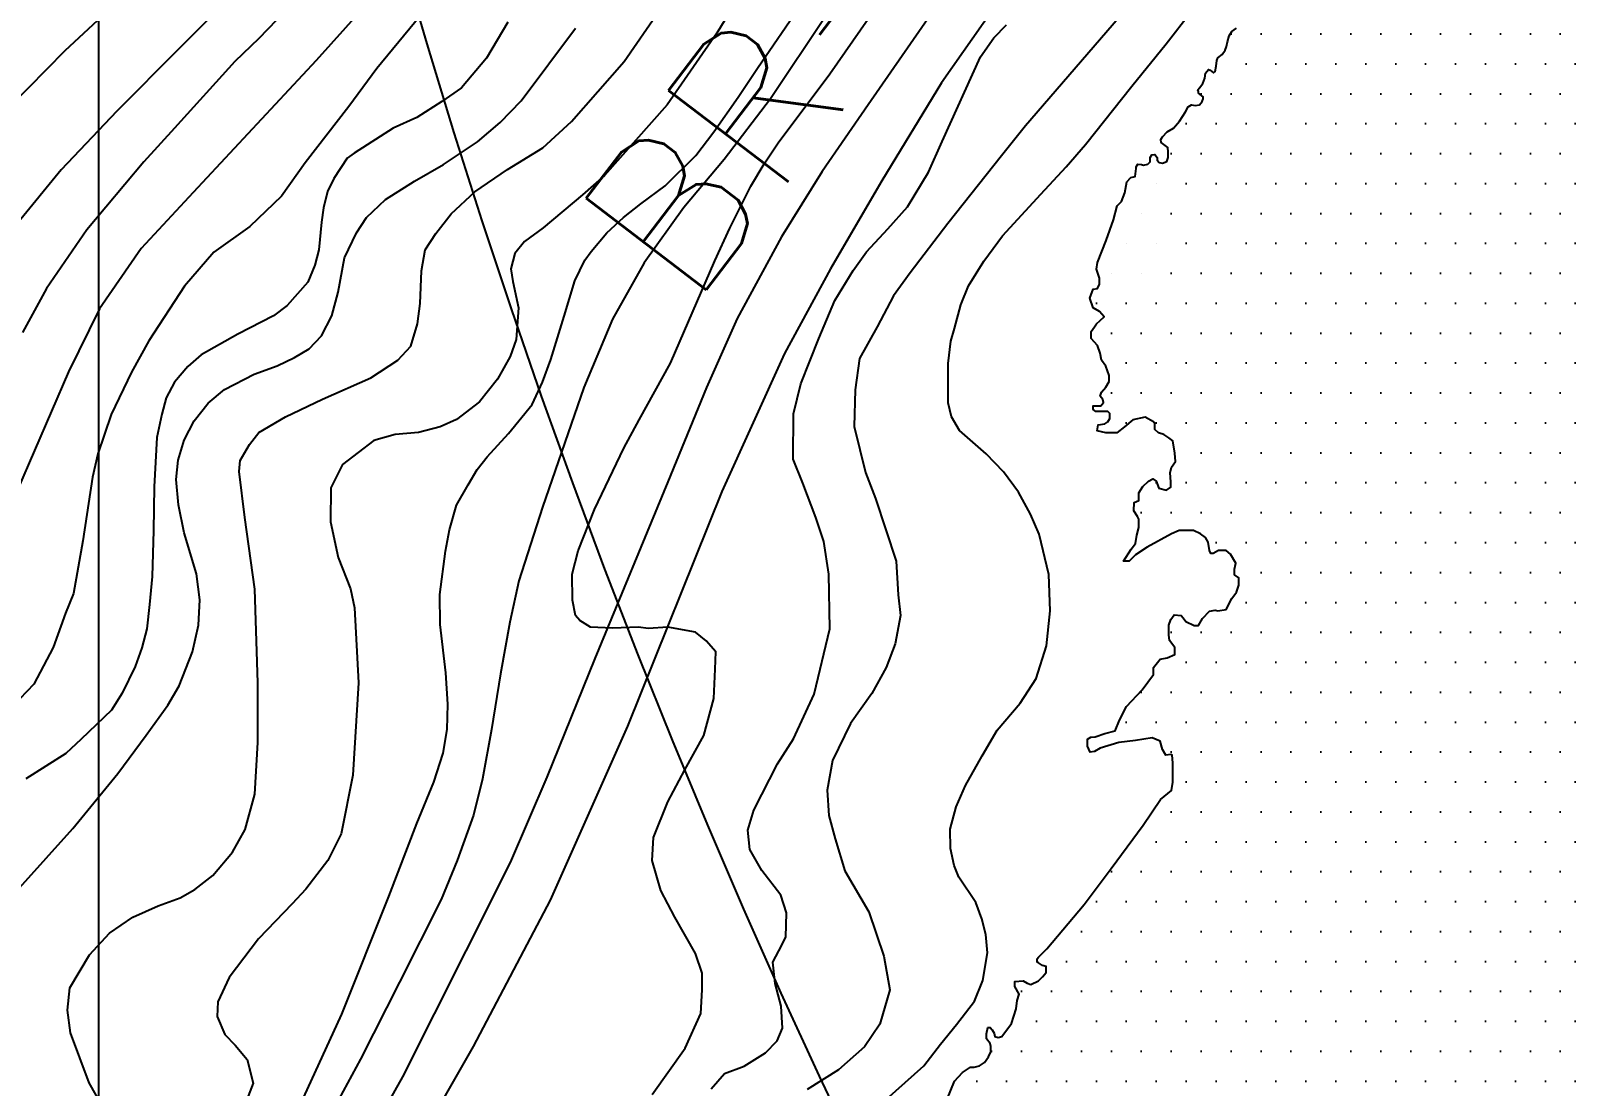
# Model space of a CAD drawing. Header units: millimetres. Extents: x 548366 to 1117317, y 7446967 to 14899125.
# Drawn here: x 552342.1 to 552752.1, y 7454565.3 to 7454845.2 of the extents above; entities that cross this region are included whole.
import ezdxf

# ---------------------------------------------------------------- set-up
doc = ezdxf.new("R2010")
doc.units = ezdxf.units.MM
doc.header["$MEASUREMENT"] = 0
for name, color, linetype in [('AUTO_ESTRADA', 224, 'Continuous'), ('CURVA_INTERMEDIÁRIA', 32, 'Continuous'), ('CURVA_MESTRA', 36, 'Continuous'), ('HACHURA_OCEANO', 131, 'Continuous'), ('MALHA_TM', 8, 'Continuous'), ('OCEANO', 5, 'Continuous'), ('RADIAIS', 222, 'Continuous')]:
    doc.layers.add(name, color=color, linetype=linetype)
doc.styles.add('ROMANS', font='romans.shx')

msp = doc.modelspace()

# ---------------------------------------------------------------- hatches: boundary and pattern name
at = {"layer": 'HACHURA_OCEANO'}
h = msp.add_hatch(dxfattribs=at)
h.set_pattern_fill('DOTS', color=256, scale=5, style=0)
h.set_pattern_definition([(0, (0, 0), (3.96875, 7.9375), [0, -7.9375])])
h.paths.add_polyline_path([(552860, 7454910), (552718.19, 7454910), (552716.45, 7454909.29), (552714.7, 7454907.68), (552713.38, 7454906.8), (552712.94, 7454906.07), (552713.23, 7454905.05), (552714.26, 7454904.46), (552714.26, 7454903.29), (552712.35, 7454902.85), (552710.78, 7454902.7), (552709.47, 7454902.32), (552709.09, 7454900.55), (552710.03, 7454899.06), (552710.5, 7454898.03), (552710.68, 7454896.44), (552710.12, 7454895.6), (552708.91, 7454894.85), (552707.04, 7454894.01), (552704.79, 7454893.08), (552702.92, 7454891.77), (552702.17, 7454890.74), (552701.89, 7454889.34), (552701.43, 7454887.76), (552700.4, 7454887.48), (552699.18, 7454887.48), (552697.78, 7454887.66), (552696.68, 7454888.08), (552696.68, 7454888.93), (552696.68, 7454889.78), (552694.69, 7454889.78), (552693.83, 7454888.79), (552693.69, 7454886.52), (552694.4, 7454884.95), (552693.69, 7454883.53), (552691.7, 7454883.11), (552689.42, 7454882.54), (552687.72, 7454881.97), (552687.01, 7454880.55), (552686.44, 7454878.28), (552686.58, 7454876.15), (552686.75, 7454873.52), (552685.44, 7454873.31), (552684.73, 7454873.16), (552684.44, 7454872.45), (552685.01, 7454872.03), (552685.44, 7454871.74), (552686.15, 7454871.18), (552686.29, 7454869.76), (552685.87, 7454868.62), (552685.01, 7454867.62), (552683.73, 7454866.77), (552683.31, 7454865.92), (552685.72, 7454865.35), (552686.44, 7454865.21), (552687.57, 7454864.07), (552687.57, 7454862.8), (552687.29, 7454861.52), (552686.01, 7454860.38), (552682.88, 7454858.11), (552680.89, 7454856.83), (552679.04, 7454856.97), (552678.19, 7454857.82), (552677.76, 7454858.82), (552677.62, 7454860.52), (552677.05, 7454861.66), (552676.19, 7454862.09), (552675.77, 7454863.36), (552676.05, 7454864.78), (552676.05, 7454865.78), (552675.06, 7454866.2), (552674.06, 7454865.21), (552673.78, 7454864.36), (552674.2, 7454863.79), (552674.2, 7454862.37), (552673.21, 7454861.38), (552672.92, 7454860.38), (552673.07, 7454858.25), (552672.92, 7454857.11), (552669.94, 7454854.7), (552667.76, 7454851.76), (552666.34, 7454849.91), (552665.06, 7454849.91), (552664.21, 7454850.05), (552663.5, 7454848.92), (552663.5, 7454846.79), (552661.79, 7454845.94), (552660.51, 7454845.08), (552659.8, 7454843.95), (552659.37, 7454842.38), (552659.09, 7454841.11), (552658.8, 7454840.11), (552657.95, 7454838.98), (552656.81, 7454838.12), (552656.53, 7454837.41), (552656.38, 7454835.85), (552656, 7454833.93), (552655.25, 7454834.43), (552654.82, 7454834.86), (552654.39, 7454835), (552653.54, 7454834), (552653.4, 7454832.73), (552652.83, 7454831.31), (552651.97, 7454830.17), (552651.55, 7454829.6), (552651.88, 7454828.6), (552653.14, 7454827.62), (552652.69, 7454826.48), (552651.97, 7454825.62), (552650.84, 7454825.48), (552649.84, 7454825.62), (552648.99, 7454825.06), (552648.28, 7454823.78), (552646.68, 7454821.27), (552645.12, 7454819.43), (552643.41, 7454818.43), (552642.13, 7454817.15), (552641.7, 7454816.44), (552641.85, 7454815.59), (552643.55, 7454814.31), (552643.7, 7454813.18), (552643.7, 7454811.61), (552643.27, 7454810.62), (552641.61, 7454810), (552640.71, 7454810.9), (552640.71, 7454811.61), (552640.14, 7454812.47), (552639.29, 7454812.32), (552638.86, 7454811.61), (552638.86, 7454810.05), (552637.15, 7454809.63), (552636.58, 7454809.77), (552635.59, 7454809.91), (552635.23, 7454809.32), (552634.88, 7454806.64), (552633.74, 7454806.36), (552632.74, 7454805.22), (552632.17, 7454802.24), (552631.32, 7454799.97), (552630.18, 7454798.83), (552629.19, 7454795.14), (552627.18, 7454789.61), (552624.91, 7454783.83), (552624.62, 7454781.99), (552625.47, 7454779.61), (552625.47, 7454778.08), (552624.96, 7454776.89), (552623.77, 7454776.72), (552622.92, 7454774.34), (552623.77, 7454771.79), (552625.47, 7454770.77), (552626.66, 7454769.41), (552625.64, 7454768.39), (552624.62, 7454767.54), (552624.11, 7454766.69), (552623.26, 7454765.5), (552623.26, 7454763.63), (552624.96, 7454761.76), (552625.64, 7454759.72), (552625.98, 7454757.85), (552627.17, 7454756.32), (552628.03, 7454753.77), (552628.03, 7454752.24), (552627.17, 7454750.71), (552625.98, 7454749.35), (552625.64, 7454748.33), (552626.32, 7454747.48), (552626.49, 7454746.63), (552625.81, 7454745.78), (552624.96, 7454745.78), (552623.77, 7454745.78), (552623.77, 7454744.76), (552624.45, 7454744.25), (552628.2, 7454744.25), (552628.2, 7454741.84), (552626.83, 7454741.02), (552625.13, 7454740.68), (552624.79, 7454739.15), (552627.17, 7454738.64), (552630.07, 7454738.64), (552632.11, 7454740.17), (552634.32, 7454742.04), (552637.56, 7454742.72), (552640.11, 7454741.35), (552640.11, 7454739.49), (552641.13, 7454738.64), (552642.5, 7454738.13), (552643.86, 7454737.28), (552644.91, 7454736.47), (552645.42, 7454733.24), (552645.59, 7454731.03), (552644.57, 7454729.5), (552644.23, 7454727.97), (552644.4, 7454725.59), (552644.4, 7454724.23), (552643.21, 7454723.38), (552641.16, 7454723.89), (552640.48, 7454725.76), (552639.63, 7454726.44), (552638.44, 7454725.76), (552636.91, 7454724.4), (552635.89, 7454722.7), (552635.89, 7454720.66), (552634.69, 7454720.15), (552634.52, 7454717.94), (552635.55, 7454716.41), (552635.89, 7454715.73), (552635.89, 7454713.52), (552635.38, 7454711.48), (552635.04, 7454709.27), (552633.84, 7454707.74), (552631.8, 7454704.51), (552633.33, 7454704.51), (552635.04, 7454706.21), (552638.1, 7454708.25), (552644.57, 7454711.82), (552646.61, 7454712.67), (552650.36, 7454712.67), (552652.23, 7454711.82), (552653.59, 7454710.8), (552654.27, 7454709.61), (552654.61, 7454707.4), (552654.95, 7454706.55), (552655.63, 7454706.55), (552656.99, 7454707.4), (552659.04, 7454707.4), (552660.23, 7454706.38), (552661.59, 7454704), (552661.25, 7454702.47), (552661.25, 7454700.94), (552662.44, 7454700.09), (552662.44, 7454698.22), (552661.76, 7454696.35), (552660.57, 7454694.65), (552659.04, 7454691.76), (552656.82, 7454691.42), (552656.14, 7454691.59), (552654.61, 7454691.25), (552652.74, 7454689.38), (552651.72, 7454687.51), (552650.53, 7454687.51), (552648.31, 7454688.53), (552647.63, 7454689.55), (552647.12, 7454690.11), (552645.25, 7454690.28), (552644.4, 7454689.1), (552643.88, 7454687.57), (552643.88, 7454685.02), (552644.06, 7454683.49), (552645.42, 7454681.62), (552645.42, 7454679.75), (552643.37, 7454678.9), (552641.5, 7454678.56), (552639.8, 7454676.35), (552639.8, 7454674.48), (552638.27, 7454672.44), (552636.74, 7454670.4), (552632.65, 7454665.98), (552630.78, 7454662.41), (552629.59, 7454659.52), (552626.86, 7454658.84), (552624.31, 7454657.99), (552623.12, 7454657.82), (552622.27, 7454657.31), (552622.27, 7454655.44), (552622.95, 7454653.91), (552624.14, 7454654.08), (552625.67, 7454654.93), (552630.61, 7454656.46), (552635.03, 7454656.97), (552639.46, 7454657.65), (552641.5, 7454656.8), (552642.18, 7454654.59), (552643.03, 7454653.06), (552644.72, 7454653.27), (552644.91, 7454651.02), (552644.91, 7454648.13), (552644.91, 7454645.92), (552644.57, 7454643.71), (552641.64, 7454641.35), (552637.05, 7454634.55), (552628.54, 7454622.99), (552621.39, 7454613.47), (552611.51, 7454601.74), (552610.15, 7454600.38), (552609.3, 7454599.53), (552608.96, 7454599.02), (552608.96, 7454598.23), (552610.32, 7454597.32), (552611.34, 7454596.98), (552611.34, 7454595.45), (552610.32, 7454594.26), (552609.3, 7454593.24), (552607.26, 7454592.22), (552606.24, 7454592.56), (552605.21, 7454593.24), (552603, 7454593.07), (552603, 7454591.71), (552604.19, 7454589.67), (552603.65, 7454587.99), (552603.31, 7454585.78), (552602.12, 7454581.87), (552599.56, 7454578.48), (552598.54, 7454578.14), (552597.69, 7454578.48), (552597.52, 7454579.33), (552597.01, 7454580.18), (552596.5, 7454580.86), (552595.82, 7454580.86), (552595.48, 7454579.16), (552595.48, 7454577.8), (552596.5, 7454576.61), (552596.67, 7454575.76), (552596.67, 7454574.4), (552595.99, 7454573.04), (552594.97, 7454571.51), (552593.61, 7454570.66), (552592.24, 7454570.32), (552591.22, 7454570.32), (552589.14, 7454568.85), (552586.97, 7454566.58), (552584.07, 7454559.44), (552579.48, 7454553.32), (552570.45, 7454545.84), (552566.37, 7454541.93), (552564.29, 7454538.74), (552563.44, 7454537.04), (552563.27, 7454534.49), (552562.41, 7454531.6), (552559.69, 7454529.56), (552557.31, 7454529.05), (552554.07, 7454529.73), (552553.05, 7454529.9), (552552.54, 7454530.07), (552552.03, 7454530.07), (552551.01, 7454529.22), (552550.84, 7454527.35), (552551.01, 7454526.33), (552552.2, 7454525.31), (552554.24, 7454523.78), (552554.24, 7454521.57), (552553.39, 7454520.21), (552552.54, 7454516.81), (552550.84, 7454513.24), (552548.12, 7454510.86), (552547.09, 7454508.65), (552546.41, 7454506.78), (552544.03, 7454505.08), (552541.14, 7454502.87), (552538.92, 7454500.66), (552536.71, 7454496.75), (552533.48, 7454494.54), (552531.94, 7454493.35), (552531.43, 7454491.14), (552526.96, 7454486.76), (552524.06, 7454483.36), (552519.47, 7454480.13), (552516.57, 7454479.11), (552515.55, 7454477.75), (552515.55, 7454477.07), (552516.06, 7454475.2), (552516.06, 7454473.84), (552514.7, 7454473.16), (552512.15, 7454473.16), (552510.96, 7454473.5), (552510.28, 7454473.84), (552508.74, 7454474.18), (552507.72, 7454472.99), (552507.72, 7454471.46), (552507.89, 7454469.59), (552507.89, 7454468.4), (552508.4, 7454467.38), (552509.42, 7454467.04), (552510.28, 7454465.51), (552508.4, 7454464.32), (552507.72, 7454462.62), (552507.89, 7454460.92), (552507.38, 7454459.05), (552506.65, 7454456.75), (552506.48, 7454455.39), (552507.33, 7454454.37), (552507.5, 7454452.67), (552506.48, 7454451.14), (552503.24, 7454450.12), (552499.16, 7454448.08), (552494.39, 7454445.7), (552492.69, 7454444.17), (552491.16, 7454442.47), (552492.01, 7454440.43), (552493.54, 7454439.92), (552494.73, 7454438.73), (552492.86, 7454436.18), (552489.11, 7454434.48), (552485.13, 7454428.23), (552483.58, 7454424.25), (552482.03, 7454417.62), (552481.59, 7454413.2), (552481.59, 7454410), (552860, 7454410)])

# ---------------------------------------------------------------- linework, layer by layer
at = {"layer": 'AUTO_ESTRADA', "linetype": 'Continuous'}
for points in [[(552755.63, 7455079.11), (552742.93, 7455054.18), (552733.74, 7455037.99), (552718.8, 7455016.85), (552701.78, 7454995.73), (552690.63, 7454980.49), (552667.25, 7454952.06), (552657.76, 7454941.78), (552640.69, 7454922.32), (552624.21, 7454904.04), (552608.41, 7454885.95), (552584.34, 7454854.87), (552564.08, 7454825.58), (552551.86, 7454807.93), (552541.15, 7454790.57), (552529.37, 7454768.97), (552521.2, 7454750.6), (552510.99, 7454725.61), (552491.59, 7454678.69), (552478.85, 7454647.26), (552469.14, 7454624.62), (552457.4, 7454601.16), (552440.57, 7454567.77), (552413.42, 7454519.21)], [(552761.75, 7455068.77), (552747.08, 7455041.79), (552734.16, 7455020.09), (552720.44, 7455002.56), (552708.19, 7454987.26), (552685.22, 7454959.72), (552652.97, 7454922.66), (552608.55, 7454867.16), (552583.54, 7454831.46), (552567.71, 7454805.45), (552554.13, 7454782.1), (552541.91, 7454759.65), (552525.33, 7454723.04), (552500.32, 7454660.81), (552479.77, 7454614.58), (552459.35, 7454575.82), (552432.81, 7454529.4)]]:
    msp.add_lwpolyline(points, dxfattribs=at)
at = {"layer": 'CURVA_INTERMEDIÁRIA'}
for points, elevation in [([(552452.71, 7454876.47), (552417.72, 7454837.36), (552385.11, 7454802.4), (552371.26, 7454787.53), (552360.21, 7454771.49), (552352.07, 7454754.76), (552338.48, 7454723.47)], 120), ([(552397.59, 7454856.93), (552364.83, 7454823.91), (552350.05, 7454808.38), (552338.58, 7454794.31)], 140), ([(552414.19, 7454855.39), (552402.54, 7454843.18), (552396.1, 7454837.1), (552380.18, 7454819.42), (552371.98, 7454810.52), (552356.87, 7454792.48), (552346.2, 7454776.89), (552339.82, 7454765.19)], 130), ([(552531.83, 7454857.61), (552523.97, 7454844.67), (552510.81, 7454825.64), (552494.14, 7454806.87), (552488.32, 7454801.78), (552477.92, 7454792.96), (552472.93, 7454789.4), (552470.43, 7454786.19), (552469.35, 7454782.15), (552469.83, 7454778.77), (552471.36, 7454771.76), (552470.75, 7454763.33), (552469.2, 7454758.82), (552465.79, 7454752.8), (552461.02, 7454746.86), (552454.96, 7454742.11), (552450.56, 7454740.21), (552444.86, 7454738.66), (552438.7, 7454738.19), (552433, 7454736.53), (552424.66, 7454730.23), (552421.56, 7454724.02), (552421.54, 7454714.96), (552423.54, 7454705.49), (552426.86, 7454697.22), (552427.91, 7454692.19), (552428.94, 7454672.25), (552427.46, 7454647.79), (552424.34, 7454632.24), (552420.77, 7454625.11), (552414.95, 7454617.51), (552411.35, 7454613.62), (552402.45, 7454604.34), (552394.63, 7454594.14), (552391.6, 7454587.61), (552391.44, 7454583.78), (552393.51, 7454579), (552396.23, 7454576.13), (552399.42, 7454572.31), (552401.01, 7454566.09), (552398.83, 7454560.34)], 70), ([(552562.34, 7454555.93), (552578.83, 7454570.7), (552583.27, 7454576.38), (552587.51, 7454581.65), (552592.27, 7454587.84), (552594.55, 7454593.32), (552595.79, 7454600.65), (552595.27, 7454605.5), (552594.24, 7454609.63), (552592.69, 7454613.97), (552588.14, 7454620.68), (552586.9, 7454623.78), (552585.97, 7454628.33), (552585.86, 7454633.49), (552587.41, 7454639.38), (552589.9, 7454645.04), (552594.35, 7454652.89), (552598.28, 7454659.71), (552604.38, 7454666.84), (552608.65, 7454673.43), (552611.44, 7454682.11), (552612.37, 7454691.4), (552612.06, 7454701.01), (552609.46, 7454711.74), (552607.18, 7454717), (552603.98, 7454722.89), (552599.95, 7454728.26), (552595.4, 7454733.01), (552588.36, 7454739.21), (552586.16, 7454742.82), (552585.34, 7454746.54), (552585.34, 7454756.97), (552586.06, 7454762.96), (552586.99, 7454766.26), (552588.65, 7454772.56), (552590.74, 7454777.61), (552594.77, 7454784.12), (552599.73, 7454790.83), (552609.87, 7454801.89), (552616.63, 7454809.18), (552621.7, 7454815.07), (552634, 7454830.56), (552643.14, 7454841.8), (552656.07, 7454858.53)], 10), ([(552446.69, 7454850.9), (552433.81, 7454835.26), (552426.42, 7454825.14), (552414.79, 7454810.21), (552408.53, 7454801.35), (552400.12, 7454793.37), (552390.58, 7454786.53), (552382.77, 7454777.54), (552373.33, 7454763.04), (552368.72, 7454754.69), (552363.32, 7454743.5), (552359.79, 7454733.03), (552358.43, 7454726.84), (552355.82, 7454709.95), (552353.32, 7454695.96), (552351.23, 7454690.79), (552348.01, 7454681.67), (552342.82, 7454671.93), (552337.3, 7454666.09)], 110), ([(552413.41, 7454560.05), (552424.53, 7454584.34), (552436.95, 7454615.63), (552444.45, 7454634.93), (552448.93, 7454645.94), (552451.37, 7454653.64), (552452.43, 7454659.85), (552452.66, 7454666.6), (552452.06, 7454674.96), (552450.59, 7454687.73), (552450.5, 7454695.68), (552451.97, 7454707.17), (552453.08, 7454712.91), (552454.96, 7454719.38), (552458.06, 7454724.84), (552460.45, 7454728.84), (552463.07, 7454732.24), (552468.73, 7454738.4), (552475.01, 7454746.14), (552477.73, 7454752.02), (552479.99, 7454758.1), (552483.52, 7454769.59), (552486.3, 7454778.96), (552488.94, 7454784.44), (552490.64, 7454786.74), (552494.83, 7454791.7), (552499.2, 7454795.7), (552503.83, 7454799.36), (552510.31, 7454804.14), (552518.38, 7454812.22), (552523.16, 7454818.42), (552529.61, 7454827.66), (552534.77, 7454835.31), (552546.47, 7454852.52)], 60), ([(552635.57, 7454854.55), (552605.86, 7454820.08), (552599.43, 7454812.08), (552585.23, 7454794.18), (552575.28, 7454781.03), (552570.83, 7454774.95), (552566.46, 7454766.68), (552561.79, 7454758.35), (552560.63, 7454750.04), (552560.35, 7454740.28), (552563.37, 7454728.12), (552566.03, 7454721.15), (552571.57, 7454704.55), (552572.06, 7454695.61), (552572.7, 7454690.13), (552571.28, 7454682.61), (552568.87, 7454676.3), (552565.11, 7454669.42), (552559.4, 7454661.49), (552554.64, 7454651.7), (552553.22, 7454643.77), (552553.65, 7454637.1), (552555.35, 7454630.93), (552557.92, 7454622.37), (552564.31, 7454611.52), (552568.22, 7454599.75), (552569.85, 7454590.81), (552567.22, 7454581.69), (552563.1, 7454575.74), (552556.22, 7454569.64), (552547.94, 7454564.34)], 20), ([(552361.27, 7454559.64), (552357.5, 7454566.15), (552352.6, 7454579.44), (552351.81, 7454585.41), (552352.38, 7454591.37), (552357.56, 7454600.13), (552362.9, 7454605.85), (552369.07, 7454610.12), (552375.84, 7454613.1), (552381.69, 7454615.26), (552385.52, 7454617.45), (552390.35, 7454621.15), (552395.49, 7454627.31), (552398.88, 7454633.38), (552401.46, 7454642.73), (552402.21, 7454656.47), (552402.24, 7454672.3), (552401.46, 7454697.15), (552398.83, 7454716.14), (552397.31, 7454728.37), (552397.52, 7454731.3), (552400, 7454735.51), (552402.47, 7454738.7), (552409.56, 7454742.81), (552419.43, 7454747.54), (552432.24, 7454753.15), (552439.33, 7454757.88), (552442.84, 7454761.58), (552444.59, 7454767.54), (552445.33, 7454772.93), (552445.65, 7454781.57), (552446.59, 7454787.11), (552449.47, 7454791.53), (552453.51, 7454796.74), (552459.79, 7454802.5), (552468.43, 7454808.46), (552477.8, 7454814.22), (552485.46, 7454821.18), (552499.43, 7454837.08), (552508.69, 7454850.59)], 80), ([(552506.84, 7454563.09), (552515.58, 7454575.35), (552519.72, 7454584.51), (552520.09, 7454590.84), (552520.11, 7454595.25), (552518.34, 7454600.48), (552512.82, 7454610.12), (552509.1, 7454617.15), (552506.84, 7454625.16), (552507.19, 7454631.21), (552510.99, 7454640.66), (552515.44, 7454649.16), (552520.55, 7454658.32), (552523.2, 7454668.12), (552523.55, 7454675.92), (552523.73, 7454680.5), (552521.12, 7454683.44), (552518.35, 7454685.73), (552510.99, 7454687.04), (552505.75, 7454686.71), (552503.18, 7454687.01), (552496.28, 7454686.75), (552490.44, 7454687.01), (552487.66, 7454688.77), (552486.5, 7454690.11), (552485.67, 7454694.2), (552485.62, 7454701.13), (552487.22, 7454707.31), (552491.52, 7454718.26), (552499.27, 7454734.57), (552503.38, 7454742.09), (552511.71, 7454757.12), (552523.48, 7454784.27), (552527.43, 7454792.88), (552532.97, 7454804), (552536.53, 7454810), (552540.22, 7454815.52), (552553.91, 7454833.81), (552564.14, 7454848.44)], 40), ([(552522.49, 7454564.58), (552526.03, 7454568.64), (552531.21, 7454570.57), (552536.91, 7454574.14), (552539.99, 7454577.28), (552541.36, 7454580.68), (552541.04, 7454586.5), (552539.4, 7454592.52), (552538.81, 7454598.15), (552540.39, 7454601.16), (552542.29, 7454604.76), (552542.42, 7454611.24), (552540.91, 7454615.95), (552535.93, 7454622.49), (552532.71, 7454628.04), (552532.18, 7454633.21), (552533.82, 7454638.45), (552540.03, 7454650.76), (552544.33, 7454657.44), (552549.77, 7454669.29), (552553.91, 7454686.57), (552553.71, 7454701.1), (552552.32, 7454709.81), (552550.23, 7454716.16), (552546.82, 7454725.26), (552544.24, 7454731.61), (552544.26, 7454743.66), (552546.22, 7454751.61), (552551.02, 7454763.66), (552555.28, 7454773.67), (552560.15, 7454781.66), (552563.66, 7454786.62), (552569.31, 7454792.7), (552574.51, 7454798.56), (552580.1, 7454807.77), (552583.72, 7454815.88), (552593.93, 7454838.39), (552597.44, 7454843.42), (552600.78, 7454846.89)], 30), ([(552331.89, 7454610.05), (552353.14, 7454633.66), (552365.09, 7454648.24), (552372.67, 7454658.36), (552378.36, 7454666.37), (552381.38, 7454671.48), (552384.94, 7454680.51), (552386.5, 7454687.6), (552386.88, 7454694.26), (552385.98, 7454701.19), (552382.72, 7454712.04), (552381.18, 7454719.49), (552380.55, 7454726.24), (552381.1, 7454731.35), (552382.67, 7454736.7), (552385.32, 7454741.8), (552389.06, 7454746.46), (552393.44, 7454750.1), (552401.29, 7454754.21), (552407.34, 7454756.36), (552412, 7454758.55), (552415.83, 7454760.93), (552419.12, 7454764.3), (552421.87, 7454769.68), (552423.54, 7454775.94), (552425.2, 7454785.06), (552428.4, 7454791.63), (552431.06, 7454795.77), (552436.09, 7454800.52), (552443.76, 7454805.35), (552451.52, 7454809.82), (552460.52, 7454815.8), (552466.55, 7454820.91), (552472.12, 7454826.66), (552486.51, 7454845.98)], 90)]:
    msp.add_lwpolyline(points, dxfattribs=dict(at, elevation=elevation))
at = {"layer": 'CURVA_MESTRA'}
for points, elevation in [([(552331.6, 7454820.25), (552351.17, 7454840.01), (552367.24, 7454855.05)], 150), ([(552468.58, 7454847.58), (552462.86, 7454838.04), (552456.26, 7454830.17), (552451.07, 7454826.55), (552444.42, 7454822.23), (552438.09, 7454819.44), (552427.8, 7454812.79), (552425.93, 7454811.49), (552422.38, 7454806.1), (552420.72, 7454802.66), (552419.7, 7454798.32), (552419.11, 7454794.5), (552418.42, 7454787.19), (552417.4, 7454783.06), (552415.49, 7454778.57), (552410, 7454772.42), (552406.36, 7454769.62), (552396.98, 7454764.8), (552387.24, 7454759.32), (552383.68, 7454756.22), (552380.1, 7454752), (552377.94, 7454747.88), (552376.8, 7454743.54), (552375.47, 7454737.36), (552374.79, 7454724.31), (552374.56, 7454712.73), (552374.2, 7454700.48), (552373.47, 7454693.08), (552372.79, 7454686.63), (552371.47, 7454681.6), (552369.73, 7454676.6), (552366.27, 7454669.52), (552363.48, 7454665.02), (552355.43, 7454657.31), (552351.33, 7454653.53), (552340.75, 7454646.81)], 100), ([(552552.97, 7454849.31), (552538.18, 7454827.22), (552525.9, 7454811.12), (552515.23, 7454798.38), (552504.74, 7454783.66), (552496.31, 7454768.8), (552488.69, 7454750.65), (552477.73, 7454718.92), (552471.49, 7454699.38), (552469.11, 7454688.37), (552466.6, 7454674.7), (552464.22, 7454659.88), (552461.84, 7454646.81), (552459.48, 7454637.18), (552455.15, 7454625.12), (552450.86, 7454614.81), (552439.81, 7454592.83), (552429.48, 7454572.47), (552415.72, 7454546.93)], 50)]:
    msp.add_lwpolyline(points, dxfattribs=dict(at, elevation=elevation))
at = {"layer": 'MALHA_TM'}
msp.add_lwpolyline([(552360, 7460415), (552360, 7450410)], dxfattribs=at)
at = {"layer": 'OCEANO'}
msp.add_lwpolyline([(552584.07, 7454559.44), (552586.97, 7454566.58), (552589.14, 7454568.85), (552591.22, 7454570.32), (552592.24, 7454570.32), (552593.61, 7454570.66), (552594.97, 7454571.51), (552595.99, 7454573.04), (552596.67, 7454574.4), (552596.67, 7454575.76), (552596.5, 7454576.61), (552595.48, 7454577.8), (552595.48, 7454579.16), (552595.82, 7454580.86), (552596.5, 7454580.86), (552597.01, 7454580.18), (552597.52, 7454579.33), (552597.69, 7454578.48), (552598.54, 7454578.14), (552599.56, 7454578.48), (552602.12, 7454581.87), (552603.31, 7454585.78), (552603.65, 7454587.99), (552604.19, 7454589.67), (552603, 7454591.71), (552603, 7454593.07), (552605.21, 7454593.24), (552606.24, 7454592.56), (552607.26, 7454592.22), (552609.3, 7454593.24), (552610.32, 7454594.26), (552611.34, 7454595.45), (552611.34, 7454596.98), (552610.32, 7454597.32), (552609.3, 7454598), (552608.96, 7454598.17), (552608.96, 7454599.02), (552609.3, 7454599.53), (552610.15, 7454600.38), (552611.51, 7454601.74), (552621.39, 7454613.47), (552628.54, 7454622.99), (552637.05, 7454634.55), (552641.64, 7454641.35), (552644.57, 7454643.71), (552644.91, 7454645.92), (552644.91, 7454648.13), (552644.91, 7454651.02), (552644.74, 7454653.06), (552644.4, 7454653.23), (552643.03, 7454653.06), (552642.18, 7454654.59), (552641.5, 7454656.8), (552639.46, 7454657.65), (552635.03, 7454656.97), (552630.61, 7454656.46), (552625.67, 7454654.93), (552624.14, 7454654.08), (552622.95, 7454653.91), (552622.27, 7454655.44), (552622.27, 7454657.31), (552623.12, 7454657.82), (552624.31, 7454657.99), (552626.86, 7454658.84), (552629.59, 7454659.52), (552630.78, 7454662.41), (552632.65, 7454665.98), (552636.74, 7454670.4), (552638.27, 7454672.44), (552639.8, 7454674.48), (552639.8, 7454676.35), (552641.5, 7454678.56), (552643.37, 7454678.9), (552645.42, 7454679.75), (552645.42, 7454681.62), (552644.06, 7454683.49), (552643.88, 7454685.02), (552643.88, 7454687.57), (552644.4, 7454689.1), (552645.25, 7454690.28), (552647.12, 7454690.11), (552647.63, 7454689.55), (552648.31, 7454688.53), (552650.53, 7454687.51), (552651.72, 7454687.51), (552652.74, 7454689.38), (552654.61, 7454691.25), (552656.14, 7454691.59), (552656.82, 7454691.42), (552659.04, 7454691.76), (552660.57, 7454694.65), (552661.76, 7454696.35), (552662.44, 7454698.22), (552662.44, 7454700.09), (552661.25, 7454700.94), (552661.25, 7454702.47), (552661.59, 7454704), (552660.23, 7454706.38), (552659.04, 7454707.4), (552656.99, 7454707.4), (552655.63, 7454706.55), (552654.95, 7454706.55), (552654.61, 7454707.4), (552654.27, 7454709.61), (552653.59, 7454710.8), (552652.23, 7454711.82), (552650.36, 7454712.67), (552646.61, 7454712.67), (552644.57, 7454711.82), (552638.1, 7454708.25), (552635.04, 7454706.21), (552633.33, 7454704.51), (552631.8, 7454704.51), (552633.84, 7454707.74), (552635.04, 7454709.27), (552635.38, 7454711.48), (552635.89, 7454713.52), (552635.89, 7454715.73), (552635.55, 7454716.41), (552634.52, 7454717.94), (552634.69, 7454720.15), (552635.89, 7454720.66), (552635.89, 7454722.7), (552636.91, 7454724.4), (552638.44, 7454725.76), (552639.63, 7454726.44), (552640.48, 7454725.76), (552641.16, 7454723.89), (552643.21, 7454723.38), (552644.4, 7454724.23), (552644.4, 7454725.59), (552644.23, 7454727.97), (552644.57, 7454729.5), (552645.59, 7454731.03), (552645.42, 7454733.24), (552644.91, 7454736.47), (552643.86, 7454737.28), (552642.5, 7454738.13), (552641.13, 7454738.64), (552640.11, 7454739.49), (552640.11, 7454741.02), (552639.77, 7454741.53), (552637.56, 7454742.72), (552634.32, 7454742.04), (552632.11, 7454740.17), (552630.07, 7454738.64), (552627.17, 7454738.64), (552624.79, 7454739.15), (552625.13, 7454740.68), (552626.83, 7454741.02), (552627.69, 7454741.53), (552628.2, 7454742.38), (552628.2, 7454743.74), (552627.69, 7454744.25), (552624.45, 7454744.25), (552623.77, 7454744.76), (552623.77, 7454745.78), (552624.96, 7454745.78), (552625.81, 7454745.78), (552626.49, 7454746.63), (552626.32, 7454747.48), (552625.64, 7454748.33), (552625.98, 7454749.35), (552627.17, 7454750.71), (552628.03, 7454752.24), (552628.03, 7454753.77), (552627.17, 7454756.32), (552625.98, 7454757.85), (552625.64, 7454759.72), (552624.96, 7454761.76), (552623.26, 7454763.63), (552623.26, 7454765.5), (552624.11, 7454766.69), (552624.62, 7454767.54), (552625.64, 7454768.39), (552626.66, 7454769.41), (552625.47, 7454770.77), (552623.77, 7454771.79), (552622.92, 7454774.34), (552623.77, 7454776.72), (552624.96, 7454776.89), (552625.47, 7454778.08), (552625.47, 7454779.61), (552624.62, 7454781.99), (552624.91, 7454783.83), (552627.18, 7454789.61), (552629.19, 7454795.14), (552630.18, 7454798.83), (552631.32, 7454799.97), (552632.17, 7454802.24), (552632.74, 7454805.22), (552633.74, 7454806.36), (552634.88, 7454806.64), (552635.16, 7454808.77), (552635.16, 7454809.2), (552635.59, 7454809.91), (552636.58, 7454809.77), (552637.15, 7454809.63), (552638.29, 7454809.91), (552638.86, 7454810.48), (552638.86, 7454811.61), (552639.29, 7454812.32), (552640.14, 7454812.47), (552640.71, 7454811.61), (552640.71, 7454810.9), (552641.28, 7454810.34), (552642.13, 7454810.19), (552643.27, 7454810.62), (552643.7, 7454811.61), (552643.7, 7454813.18), (552643.55, 7454814.31), (552641.85, 7454815.59), (552641.7, 7454816.44), (552642.13, 7454817.15), (552643.41, 7454818.43), (552645.12, 7454819.43), (552646.68, 7454821.27), (552648.28, 7454823.78), (552648.99, 7454825.06), (552649.84, 7454825.62), (552650.84, 7454825.48), (552651.97, 7454825.62), (552652.69, 7454826.48), (552652.97, 7454827.19), (552652.97, 7454827.76), (552651.69, 7454828.75), (552651.69, 7454829.18), (552651.55, 7454829.6), (552651.97, 7454830.17), (552652.83, 7454831.31), (552653.4, 7454832.73), (552653.54, 7454834), (552654.39, 7454835), (552654.82, 7454834.86), (552655.25, 7454834.43), (552655.67, 7454834.15), (552656.1, 7454834.43), (552656.38, 7454835.85), (552656.53, 7454837.41), (552656.81, 7454838.12), (552657.95, 7454838.98), (552658.8, 7454840.11), (552659.09, 7454841.11), (552659.37, 7454842.38), (552659.8, 7454843.95), (552660.51, 7454845.08), (552661.79, 7454845.94)], dxfattribs=at)
at = {"layer": 'RADIAIS', "linetype": 'Continuous', "ltscale": 2.5}
for radius in [4998.2, 3998.56, 2998.91, 1999.28]:
    msp.add_circle((554363.71, 7455412.75), radius, dxfattribs=at)

# ---------------------------------------------------------------- texts
at = {"layer": 'AUTO_ESTRADA', "color": 7, "style": 'ROMANS'}
msp.add_text('BR-101', height=40, rotation=52.6722, dxfattribs=at).set_placement((552516.97, 7454771.13))

doc.saveas('drawing.dxf')
